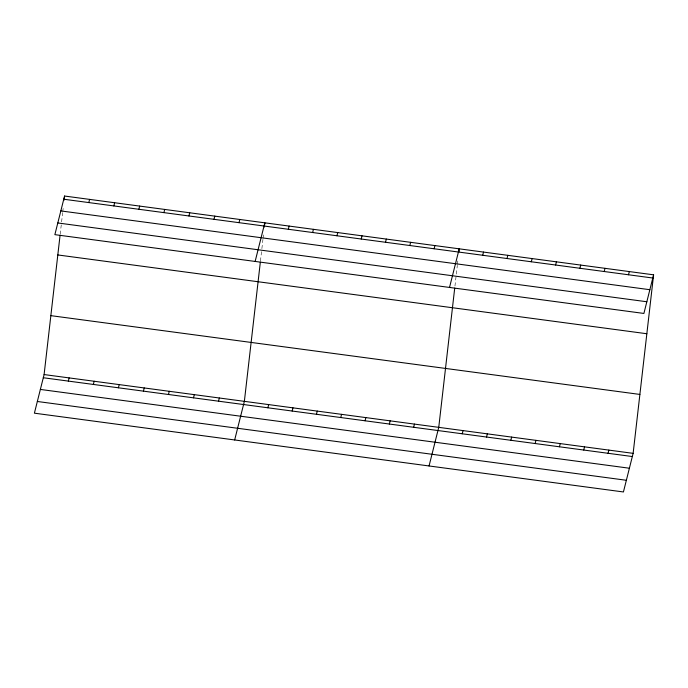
<?xml version="1.0" encoding="UTF-8"?>
<svg xmlns="http://www.w3.org/2000/svg" width="688" height="688" viewBox="0 0 688 688"><rect width="100%" height="100%" fill="white"/><g stroke="black" fill="none" stroke-linecap="round" stroke-linejoin="round"><path stroke-width="0.52" stroke-dasharray="3.44 2.58" d="M60.183 234.273L61.49 222.903M61.602 221.871L62.668 212.575M62.789 211.534L63.15 208.438M260.451 261.062L261.758 249.692M261.879 248.66L262.945 239.364M263.065 238.323L263.538 234.195M454.957 286.027L457.322 265.362M457.443 264.33L457.916 260.193"/><path stroke-width="1.03" d="M653.6 274.822L643.899 313.444L54.868 234.651L64.569 196.037L653.6 274.822L633.132 453.349L623.431 491.963L34.4 413.178L44.101 374.556L60.062 235.305M64.096 200.165L64.569 196.037M260.339 262.094L244.369 401.345L234.668 439.967M264.364 226.954L264.837 222.826L255.136 261.44M454.716 288.1L438.755 427.343L429.054 465.965M458.862 251.928L459.223 248.824L449.522 287.446M88.804 202.573L89.603 199.382M68.336 381.092L69.135 377.901M113.838 205.927L114.638 202.728M93.37 384.446L94.17 381.255M138.864 209.272L139.673 206.082M118.405 387.791L119.205 384.601M163.899 212.618L164.707 209.427M143.431 391.137L144.239 387.946M188.933 215.972L189.742 212.781M168.465 394.491L169.274 391.3M213.968 219.317L214.768 216.127M193.5 397.836L194.3 394.645M239.003 222.663L239.802 219.472M218.535 401.19L219.334 397.991M288.332 229.267L289.141 226.077M267.864 407.786L268.673 404.596M312.636 232.518L313.436 229.328M292.168 411.037L292.968 407.846M336.931 235.769L337.731 232.57M316.463 414.288L317.263 411.097M361.226 239.011L362.026 235.821M340.758 417.539L341.558 414.339M385.529 242.262L386.329 239.071M365.061 420.789L365.861 417.59M409.824 245.513L410.624 242.322M389.356 424.032L390.156 420.841M434.119 248.764L434.919 245.573M413.651 427.282L414.451 424.092M482.718 255.265L483.518 252.075M462.25 433.784L463.05 430.593M507.013 258.516L507.813 255.325M486.545 437.035L487.345 433.844M531.308 261.767L532.116 258.576M510.84 440.286L511.648 437.095M555.612 265.018L556.411 261.827M535.144 443.536L535.943 440.346M579.907 268.268L580.706 265.078M559.439 446.787L560.238 443.597M604.202 271.519L605.001 268.329M583.734 450.038L584.533 446.847M628.497 274.77L629.305 271.579M608.037 453.289L608.837 450.098M63.769 199.228L652.8 278.021M60.828 210.915L649.859 289.708M57.801 222.964L646.832 301.757M57.818 254.947L646.849 333.74M50.852 315.646L639.883 394.43M44.101 374.556L633.132 453.349M43.301 377.746L632.332 456.54M40.36 389.434L629.391 468.227M37.333 401.482L626.372 480.276"/></g></svg>
